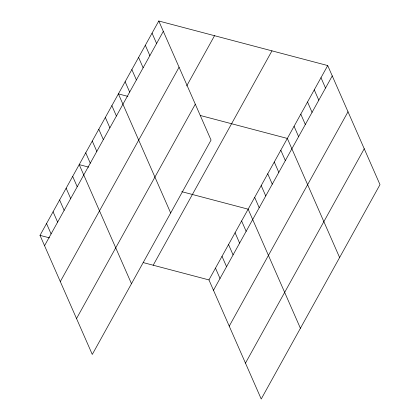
<?xml version="1.0" encoding="UTF-8"?>
<svg xmlns="http://www.w3.org/2000/svg" width="420" height="420" viewBox="0 0 420 420"><rect width="100%" height="100%" fill="white"/><g stroke="black" fill="none" stroke-linecap="round" stroke-linejoin="round"><path stroke-width="0.63" d="M158.781 21L211.055 140.081L92.285 354.443L40.01 235.363L158.781 21L327.716 65.557L379.99 184.637L261.219 399L208.945 279.919L143.209 262.584M44.552 245.71L163.322 31.343M60.307 281.594L179.072 67.226M186.69 85.948L214.531 35.705M76.535 318.565L195.3 104.197M153.2 265.22L271.966 50.852M208.945 279.919L327.716 65.557M213.486 290.262L332.257 75.899M229.241 326.146L348.007 111.783M245.469 363.116L364.235 148.754M127.901 96.39L118.398 93.886L170.672 212.966M200.372 115.505L287.332 138.437L339.607 257.518M88.709 167.129L79.207 164.624L131.481 283.705M181.776 191.678L248.141 209.181L300.41 328.262M40.01 235.363L49.513 237.872M320.985 77.7L325.526 88.048M314.255 89.849L318.796 100.191M307.524 101.997L312.065 112.34M300.794 114.145L305.335 124.488M294.063 126.289L298.604 136.637M280.802 150.229L285.343 160.571M274.27 162.02L278.812 172.363M267.734 173.806L272.276 184.154M261.203 185.598L265.745 195.946M254.672 197.39L259.214 207.732M241.61 220.967L246.146 231.315M152.05 33.148L156.592 43.491M235.074 232.759L239.615 243.101M145.32 45.297L149.861 55.64M228.543 244.55L233.084 254.893M138.59 57.44L143.131 67.788M222.012 256.342L226.553 266.684M131.859 69.589L136.4 79.931M215.481 268.128L220.017 278.476M125.129 81.737L129.67 92.08M111.867 105.672L116.408 116.02M105.336 117.464L109.877 127.811M98.805 129.255L103.346 139.597M92.269 141.047L96.81 151.389M85.738 152.833L90.279 163.18M72.676 176.416L77.217 186.758M66.139 188.207L70.681 198.55M59.609 199.994L64.15 210.341M53.078 211.785L57.619 222.128M46.547 223.577L51.088 233.919"/></g></svg>
